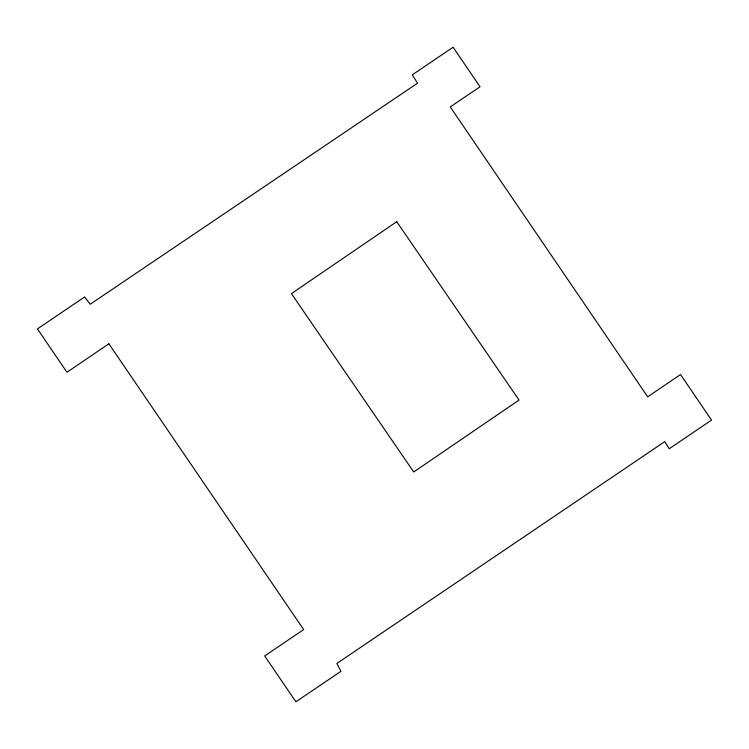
<?xml version="1.0" encoding="UTF-8"?>
<svg xmlns="http://www.w3.org/2000/svg" width="749" height="749" viewBox="0 0 749 749"><rect width="100%" height="100%" fill="white"/><g stroke="black" fill="none" stroke-linecap="round" stroke-linejoin="round"><path stroke-width="1.12" d="M396.736 221.704L291.427 293.617L413.729 471.982L519.038 400.069L396.736 221.704M108.886 343.81L66.951 372.272L37.45 328.914L84.609 296.941L90.208 304.244L417.53 83.186L412.306 74.834L453.108 47.224L480.053 86.79L450.252 106.901L647.698 396.839L680.513 374.547L711.55 420.086L669.222 448.745L664.756 441.629L336.881 663.445L340.964 671.319L295.892 701.776L264.669 655.946L303.673 629.572L108.886 343.81"/></g></svg>
